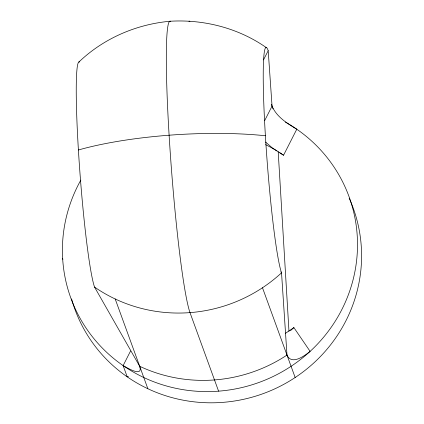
<?xml version="1.0" encoding="UTF-8"?>
<svg xmlns="http://www.w3.org/2000/svg" width="424" height="424" viewBox="0 0 424 424"><rect width="100%" height="100%" fill="white"/><g stroke="black" fill="none" stroke-linecap="round" stroke-linejoin="round"><path stroke-width="0.64" d="M263.511 59.895L268.201 50.679L272.054 106.101C276.565 116.907 287.202 123.379 296.784 129.214L283.55 155.237L272.261 147.865L265.562 142.067M128.493 376.735L127.211 376.83L123.124 365.61L130.571 350.977M264.608 120.734L272.054 106.101M78.864 62.047C103.456 38.436 136.311 24.263 170.172 21.242C204.092 19.223 238.712 28.164 266.59 47.801M268.201 50.679A114.411 7.674 85.6 0 0 265.398 135.749A114.411 7.674 85.6 0 0 281.531 272.833L286.99 355.074C291.638 365.562 304.443 355.863 310.114 351.374L293.89 327.598L285.304 333.423M188.95 21.211L189.894 21.2M123.124 365.61C126.564 367.343 143.349 378.028 139.692 366.288L94.541 287.075A114.411 7.674 85.6 0 1 79.06 160.246A114.411 7.674 85.6 0 1 79.601 62.042M280.852 271.842L281.531 272.833A148.061 143.662 -20 0 1 94.541 287.075M271.397 104.293L273.072 108.904M262.488 287.753L295.157 377.514M218.583 391.156L189.994 312.621A148.061 9.932 85.6 0 1 169.96 148.49A148.061 9.932 85.6 0 1 170.66 21.407M115.19 298.973L147.859 388.729M62.657 258.629L62.911 259.329M278.197 151.707L288.972 331.245M285.384 122.091A148.061 143.662 -20 0 1 337.557 317.385A148.061 143.662 -20 0 1 137.206 374.207A148.061 143.662 -20 0 1 80.83 180.105M265.588 144.637A148.002 143.609 -20 0 1 276.899 150.902M279.84 152.751A148.002 143.609 -20 0 1 283.55 155.237M286.99 355.074A148.061 143.662 -20 0 1 139.692 366.288M293.89 327.593A148.002 143.609 -20 0 1 290.509 330.619M78.408 149.985A148.061 34.413 -3.4 0 1 265.398 135.749M349.153 198.146A148.061 143.662 -20 0 1 263.066 393.668A148.061 143.662 -20 0 1 71.592 298.925"/></g></svg>
